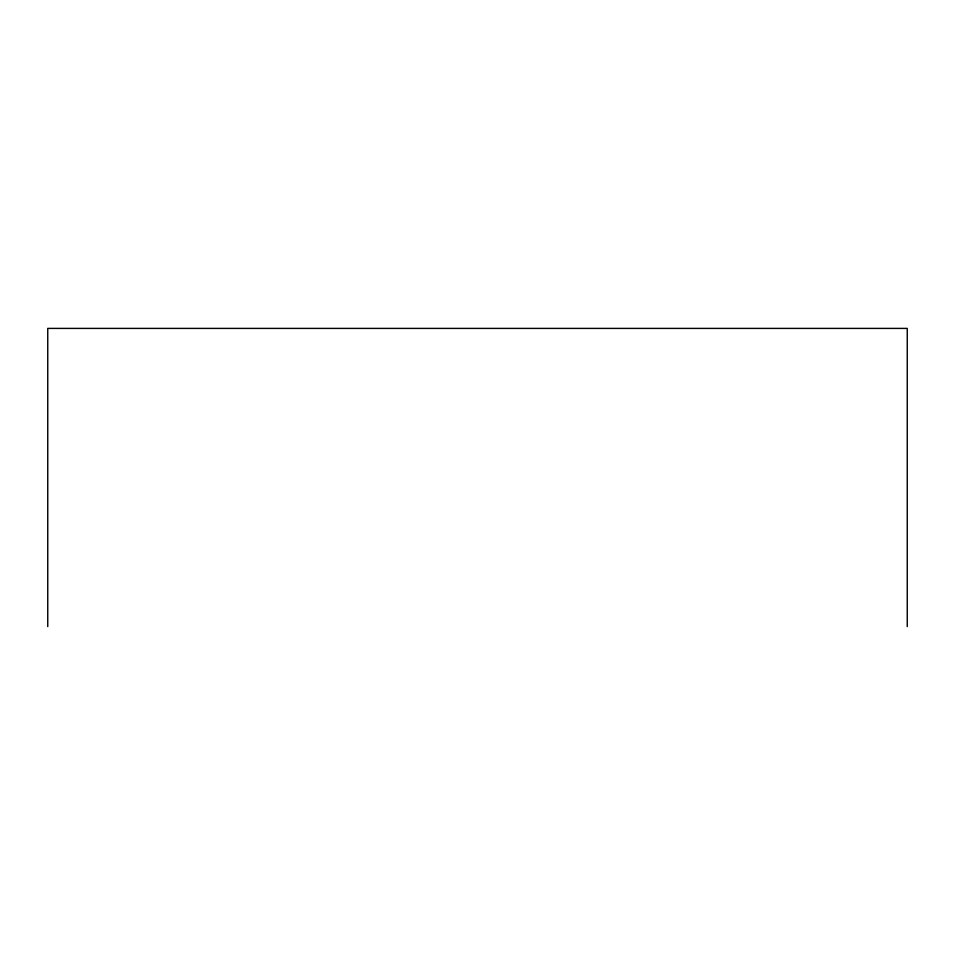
<?xml version="1.0" encoding="UTF-8"?>
<svg xmlns="http://www.w3.org/2000/svg" width="955" height="955" viewBox="0 0 955 955"><rect width="100%" height="100%" fill="white"/><g stroke="black" fill="none" stroke-linecap="round" stroke-linejoin="round"><path stroke-width="1.43" d="M907.25 626.599L907.25 328.401L47.75 328.401L47.75 626.599"/></g></svg>
